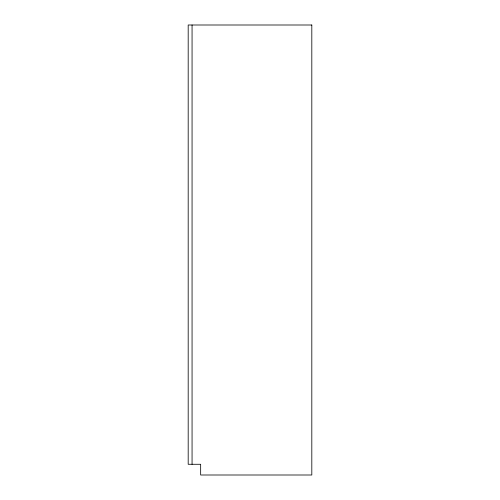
<?xml version="1.0" encoding="UTF-8"?>
<svg xmlns="http://www.w3.org/2000/svg" width="500" height="500" viewBox="0 0 500 500"><rect width="100%" height="100%" fill="white"/><g stroke="black" fill="none" stroke-linecap="round" stroke-linejoin="round"><path stroke-width="0.75" d="M192.062 25L192.062 464.281M311.812 25L188.188 25L188.188 464.281L200.656 464.281L200.656 475L311.812 475L311.812 25"/></g></svg>
